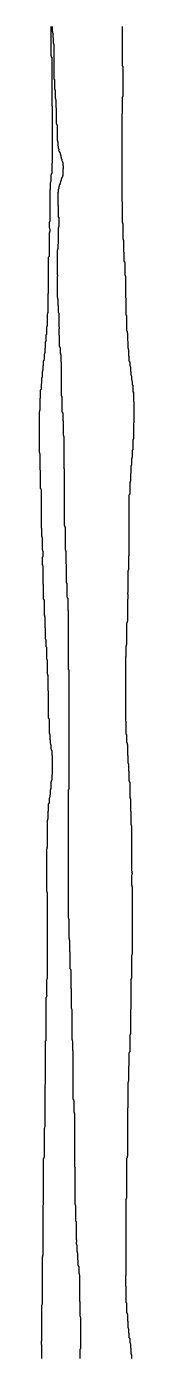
# Model space of a CAD drawing. Header units: metres. Extents: x -127 to 122, y 1 to 3500.
import ezdxf

# ---------------------------------------------------------------- set-up
doc = ezdxf.new("R2010")
doc.units = ezdxf.units.M
for name, color, linetype in [('Curve_Exist', 63, 'Continuous'), ('CuttingCurve_A', 10, 'Continuous'), ('CuttingCurve_B', 30, 'Continuous')]:
    doc.layers.add(name, color=color, linetype=linetype)

msp = doc.modelspace()

# ---------------------------------------------------------------- linework, layer by layer
at = {"layer": 'Curve_Exist'}
for points in [[(-96, 3500), (-96, 3424), (-95, 3423), (-95, 3420), (-94, 3419), (-94, 3292), (-93, 3291), (-93, 3141), (-94, 3140), (-94, 3114), (-95, 3113), (-95, 3111), (-96, 3110), (-96, 3093), (-97, 3092), (-97, 3091), (-98, 3090), (-98, 3072), (-99, 3071), (-99, 2989), (-100, 2988), (-100, 2986), (-101, 2985), (-101, 2972), (-100, 2971), (-100, 2969), (-99, 2968), (-99, 2962), (-100, 2961), (-100, 2959), (-101, 2958), (-101, 2896), (-102, 2895), (-102, 2894), (-103, 2893), (-103, 2799), (-104, 2798), (-104, 2748), (-105, 2747), (-105, 2745), (-106, 2744), (-106, 2714), (-107, 2713), (-107, 2711), (-108, 2710), (-108, 2691), (-109, 2690), (-109, 2674), (-110, 2673), (-110, 2672), (-111, 2671), (-111, 2655), (-112, 2654), (-112, 2643), (-113, 2642), (-113, 2640), (-114, 2639), (-114, 2625), (-115, 2624), (-115, 2623), (-116, 2622), (-116, 2609), (-117, 2608), (-117, 2597), (-118, 2596), (-118, 2594), (-119, 2593), (-119, 2579), (-120, 2578), (-120, 2577), (-121, 2576), (-121, 2562), (-122, 2561), (-122, 2548), (-123, 2547), (-123, 2546), (-124, 2545), (-124, 2524), (-125, 2523), (-125, 2492), (-126, 2491), (-126, 2489), (-127, 2488), (-127, 2382), (-126, 2381), (-126, 2379), (-125, 2378), (-125, 2336), (-124, 2335), (-124, 2287), (-123, 2286), (-123, 2284), (-122, 2283), (-122, 2183), (-121, 2182), (-121, 2162), (-120, 2161), (-120, 2159), (-119, 2158), (-119, 2126), (-118, 2125), (-118, 2123), (-117, 2122), (-117, 2108), (-118, 2107), (-118, 2106), (-119, 2105), (-119, 2087), (-118, 2086), (-118, 2084), (-117, 2083), (-117, 2036), (-116, 2035), (-116, 1996), (-115, 1995), (-115, 1994), (-114, 1993), (-114, 1954), (-113, 1953), (-113, 1951), (-112, 1950), (-112, 1921), (-111, 1920), (-111, 1892), (-110, 1891), (-110, 1889), (-109, 1888), (-109, 1871), (-108, 1870), (-108, 1839), (-107, 1838), (-107, 1836), (-106, 1835), (-106, 1800), (-105, 1799), (-105, 1797), (-104, 1796), (-104, 1756), (-103, 1755), (-103, 1684), (-102, 1683), (-102, 1682), (-101, 1681), (-101, 1644), (-100, 1643), (-100, 1641), (-99, 1640), (-99, 1627), (-98, 1626), (-98, 1617), (-97, 1616), (-97, 1614), (-96, 1613), (-96, 1603), (-95, 1602), (-95, 1599), (-94, 1598), (-94, 1586), (-93, 1585), (-93, 1535), (-94, 1534), (-94, 1520), (-95, 1519), (-95, 1516), (-96, 1515), (-96, 1498), (-97, 1497), (-97, 1495), (-98, 1494), (-98, 1482), (-99, 1481), (-99, 1476), (-100, 1475), (-100, 1473), (-101, 1472), (-101, 1460), (-102, 1459), (-102, 1458), (-103, 1457), (-103, 1439), (-104, 1438), (-104, 1418), (-105, 1417), (-105, 1415), (-106, 1414), (-106, 1343), (-107, 1342), (-107, 1340), (-108, 1339), (-108, 1229), (-107, 1228), (-107, 1226), (-106, 1225), (-106, 999), (-107, 998), (-107, 996), (-108, 995), (-108, 956), (-107, 955), (-107, 954), (-108, 953), (-108, 950), (-109, 949), (-109, 836), (-111, 834), (-111, 721), (-112, 720), (-112, 609), (-113, 608), (-113, 606), (-114, 605), (-114, 530), (-115, 529), (-115, 527), (-116, 526), (-116, 404), (-117, 403), (-117, 271), (-118, 270), (-118, 269), (-119, 268), (-119, 143), (-120, 142), (-120, 141), (-121, 140), (-121, 46), (-122, 45), (-122, 38), (-121, 37), (-121, 1)], [(91, 3500), (91, 3398), (92, 3397), (92, 3396), (93, 3395), (93, 3317), (92, 3316), (92, 3315), (91, 3314), (91, 3271), (90, 3270), (90, 3041), (91, 3040), (91, 2986), (92, 2985), (92, 2983), (93, 2982), (93, 2942), (94, 2941), (94, 2940), (95, 2939), (95, 2908), (96, 2907), (96, 2884), (97, 2883), (97, 2882), (98, 2881), (98, 2848), (99, 2847), (99, 2845), (100, 2844), (100, 2788), (101, 2787), (101, 2743), (103, 2741), (103, 2701), (104, 2700), (104, 2696), (105, 2695), (105, 2675), (106, 2674), (106, 2656), (107, 2655), (107, 2653), (108, 2652), (108, 2635), (109, 2634), (109, 2622), (110, 2621), (110, 2620), (111, 2619), (111, 2610), (112, 2609), (112, 2607), (113, 2606), (113, 2595), (114, 2594), (114, 2585), (115, 2584), (115, 2583), (116, 2582), (116, 2573), (117, 2572), (117, 2569), (118, 2568), (118, 2559), (119, 2558), (119, 2541), (121, 2539), (121, 2515), (122, 2514), (122, 2459), (121, 2458), (121, 2417), (120, 2416), (120, 2415), (119, 2414), (119, 2388), (118, 2387), (118, 2369), (117, 2368), (117, 2365), (116, 2364), (116, 2348), (115, 2347), (115, 2346), (114, 2345), (114, 2326), (113, 2325), (113, 2306), (112, 2305), (112, 2303), (111, 2302), (111, 2272), (110, 2271), (110, 2270), (109, 2269), (109, 2110), (108, 2109), (108, 2073), (107, 2072), (107, 2071), (106, 2070), (106, 2013), (105, 2012), (105, 2010), (106, 2009), (106, 1996), (105, 1995), (105, 1938), (104, 1937), (104, 1934), (103, 1933), (103, 1876), (102, 1875), (102, 1873), (101, 1872), (101, 1845), (100, 1844), (100, 1676), (101, 1675), (101, 1642), (103, 1640), (103, 1619), (104, 1618), (104, 1615), (105, 1614), (105, 1586), (106, 1585), (106, 1566), (107, 1565), (107, 1564), (108, 1563), (108, 1545), (109, 1544), (109, 1519), (110, 1518), (110, 1516), (111, 1515), (111, 1475), (112, 1474), (112, 1472), (113, 1471), (113, 1439), (114, 1438), (114, 1404), (115, 1403), (115, 1401), (116, 1400), (116, 1282), (117, 1281), (117, 1278), (118, 1277), (118, 1275), (117, 1274), (117, 1271), (116, 1270), (116, 1245), (117, 1244), (117, 1241), (118, 1240), (118, 1063), (117, 1062), (117, 1060), (116, 1059), (116, 1000), (115, 999), (115, 997), (114, 996), (114, 918), (113, 917), (113, 854), (112, 853), (112, 851), (111, 850), (111, 806), (110, 805), (110, 804), (109, 803), (109, 769), (108, 768), (108, 729), (107, 728), (107, 727), (106, 726), (106, 659), (105, 658), (105, 532), (104, 531), (104, 528), (103, 527), (103, 422), (102, 421), (102, 419), (101, 418), (101, 219), (100, 218), (100, 192), (101, 191), (101, 149), (103, 147), (103, 121), (104, 120), (104, 117), (105, 116), (105, 100), (106, 99), (106, 82), (107, 81), (107, 80), (108, 79), (108, 68), (109, 67), (109, 56), (110, 55), (110, 54), (111, 53), (111, 43), (112, 42), (112, 40), (113, 39), (113, 29), (114, 28), (114, 14), (115, 13), (115, 11), (116, 10), (116, 1)]]:
    msp.add_lwpolyline(points, dxfattribs=at)
at = {"layer": 'CuttingCurve_A'}
msp.add_lwpolyline([(91, 3500), (91, 3398), (92, 3397), (92, 3396), (93, 3395), (93, 3317), (92, 3316), (92, 3315), (91, 3314), (91, 3271), (90, 3270), (90, 3041), (91, 3040), (91, 2986), (92, 2985), (92, 2983), (93, 2982), (93, 2942), (94, 2941), (94, 2940), (95, 2939), (95, 2908), (96, 2907), (96, 2884), (97, 2883), (97, 2882), (98, 2881), (98, 2848), (99, 2847), (99, 2845), (100, 2844), (100, 2788), (101, 2787), (101, 2743), (103, 2741), (103, 2701), (104, 2700), (104, 2696), (105, 2695), (105, 2675), (106, 2674), (106, 2656), (107, 2655), (107, 2653), (108, 2652), (108, 2635), (109, 2634), (109, 2622), (110, 2621), (110, 2620), (111, 2619), (111, 2610), (112, 2609), (112, 2607), (113, 2606), (113, 2595), (114, 2594), (114, 2585), (115, 2584), (115, 2583), (116, 2582), (116, 2573), (117, 2572), (117, 2569), (118, 2568), (118, 2559), (119, 2558), (119, 2541), (121, 2539), (121, 2515), (122, 2514), (122, 2459), (121, 2458), (121, 2417), (120, 2416), (120, 2415), (119, 2414), (119, 2388), (118, 2387), (118, 2369), (117, 2368), (117, 2365), (116, 2364), (116, 2348), (115, 2347), (115, 2346), (114, 2345), (114, 2326), (113, 2325), (113, 2306), (112, 2305), (112, 2303), (111, 2302), (111, 2272), (110, 2271), (110, 2270), (109, 2269), (109, 2110), (108, 2109), (108, 2073), (107, 2072), (107, 2071), (106, 2070), (106, 2013), (105, 2012), (105, 2010), (106, 2009), (106, 1996), (105, 1995), (105, 1938), (104, 1937), (104, 1934), (103, 1933), (103, 1876), (102, 1875), (102, 1873), (101, 1872), (101, 1845), (100, 1844), (100, 1676), (101, 1675), (101, 1642), (103, 1640), (103, 1619), (104, 1618), (104, 1615), (105, 1614), (105, 1586), (106, 1585), (106, 1566), (107, 1565), (107, 1564), (108, 1563), (108, 1545), (109, 1544), (109, 1519), (110, 1518), (110, 1516), (111, 1515), (111, 1475), (112, 1474), (112, 1472), (113, 1471), (113, 1439), (114, 1438), (114, 1404), (115, 1403), (115, 1401), (116, 1400), (116, 1282), (117, 1281), (117, 1278), (118, 1277), (118, 1275), (117, 1274), (117, 1271), (116, 1270), (116, 1245), (117, 1244), (117, 1241), (118, 1240), (118, 1063), (117, 1062), (117, 1060), (116, 1059), (116, 1000), (115, 999), (115, 997), (114, 996), (114, 918), (113, 917), (113, 854), (112, 853), (112, 851), (111, 850), (111, 806), (110, 805), (110, 804), (109, 803), (109, 769), (108, 768), (108, 729), (107, 728), (107, 727), (106, 726), (106, 659), (105, 658), (105, 532), (104, 531), (104, 528), (103, 527), (103, 422), (102, 421), (102, 419), (101, 418), (101, 219), (100, 218), (100, 192), (101, 191), (101, 149), (103, 147), (103, 121), (104, 120), (104, 117), (105, 116), (105, 100), (106, 99), (106, 82), (107, 81), (107, 80), (108, 79), (108, 68), (109, 67), (109, 56), (110, 55), (110, 54), (111, 53), (111, 43), (112, 42), (112, 40), (113, 39), (113, 29), (114, 28), (114, 14), (115, 13), (115, 11), (116, 10), (116, 1)], dxfattribs=at)
at = {"layer": 'CuttingCurve_B'}
msp.add_lwpolyline([(-93, 3500), (-93, 3488), (-92, 3487), (-92, 3484), (-91, 3483), (-91, 3472), (-90, 3471), (-90, 3457), (-89, 3456), (-89, 3454), (-88, 3453), (-88, 3362), (-87, 3361), (-87, 3336), (-86, 3335), (-86, 3334), (-85, 3333), (-85, 3312), (-84, 3311), (-84, 3309), (-83, 3308), (-83, 3288), (-82, 3287), (-82, 3246), (-81, 3245), (-81, 3243), (-80, 3242), (-80, 3202), (-79, 3201), (-79, 3198), (-78, 3197), (-78, 3187), (-77, 3186), (-77, 3181), (-76, 3180), (-76, 3179), (-75, 3178), (-75, 3174), (-74, 3173), (-74, 3171), (-73, 3170), (-73, 3169), (-72, 3168), (-72, 3165), (-71, 3164), (-71, 3162), (-70, 3161), (-70, 3158), (-69, 3157), (-69, 3154), (-68, 3153), (-68, 3152), (-67, 3151), (-67, 3147), (-66, 3146), (-66, 3144), (-65, 3143), (-65, 3135), (-64, 3134), (-64, 3127), (-65, 3126), (-65, 3108), (-66, 3107), (-66, 3105), (-67, 3104), (-67, 3103), (-68, 3102), (-68, 3100), (-69, 3099), (-69, 3097), (-70, 3096), (-70, 3094), (-71, 3093), (-71, 3091), (-72, 3090), (-72, 3088), (-73, 3087), (-73, 3085), (-74, 3084), (-74, 3080), (-75, 3079), (-75, 3075), (-76, 3074), (-76, 3073), (-77, 3072), (-77, 3065), (-78, 3064), (-78, 3031), (-77, 3030), (-77, 3000), (-75, 2998), (-75, 2975), (-76, 2974), (-76, 2972), (-77, 2971), (-77, 2929), (-78, 2928), (-78, 2916), (-79, 2915), (-79, 2913), (-80, 2912), (-80, 2848), (-79, 2847), (-79, 2844), (-80, 2843), (-80, 2789), (-79, 2788), (-79, 2785), (-78, 2784), (-78, 2768), (-77, 2767), (-77, 2750), (-76, 2749), (-76, 2748), (-75, 2747), (-75, 2711), (-74, 2710), (-74, 2706), (-75, 2705), (-75, 2690), (-74, 2689), (-74, 2660), (-73, 2659), (-73, 2657), (-72, 2656), (-72, 2642), (-71, 2641), (-71, 2639), (-70, 2638), (-70, 2619), (-69, 2618), (-69, 2531), (-68, 2530), (-68, 2529), (-67, 2528), (-67, 2488), (-66, 2487), (-66, 2485), (-65, 2484), (-65, 2465), (-64, 2464), (-64, 2427), (-63, 2426), (-63, 2424), (-62, 2423), (-62, 2339), (-61, 2338), (-61, 2190), (-60, 2189), (-60, 2187), (-59, 2186), (-59, 2126), (-58, 2125), (-58, 2123), (-57, 2122), (-57, 2089), (-56, 2088), (-56, 2040), (-55, 2039), (-55, 2038), (-54, 2037), (-54, 2002), (-53, 2001), (-53, 1999), (-52, 1998), (-52, 1967), (-51, 1966), (-51, 1812), (-49, 1810), (-49, 1497), (-50, 1496), (-50, 1495), (-51, 1494), (-51, 1159), (-50, 1158), (-50, 1156), (-49, 1155), (-49, 1105), (-48, 1104), (-48, 1101), (-47, 1100), (-47, 1070), (-46, 1069), (-46, 1025), (-45, 1024), (-45, 1023), (-44, 1022), (-44, 974), (-43, 973), (-43, 921), (-42, 920), (-42, 919), (-41, 918), (-41, 839), (-40, 838), (-40, 836), (-39, 835), (-39, 811), (-38, 810), (-38, 682), (-37, 681), (-37, 679), (-36, 678), (-36, 649), (-35, 648), (-35, 645), (-34, 644), (-34, 504), (-33, 503), (-33, 406), (-32, 405), (-32, 404), (-31, 403), (-31, 362), (-30, 361), (-30, 313), (-29, 312), (-29, 310), (-28, 309), (-29, 308), (-29, 306), (-30, 305), (-30, 302), (-29, 301), (-29, 299), (-28, 298), (-28, 282), (-27, 281), (-27, 279), (-26, 278), (-26, 261), (-25, 260), (-25, 246), (-24, 245), (-24, 243), (-23, 242), (-23, 225), (-22, 224), (-22, 221), (-21, 220), (-21, 151), (-20, 150), (-20, 113), (-19, 112), (-19, 110), (-18, 109), (-18, 26), (-20, 24), (-20, 1)], dxfattribs=at)

doc.saveas('drawing.dxf')
